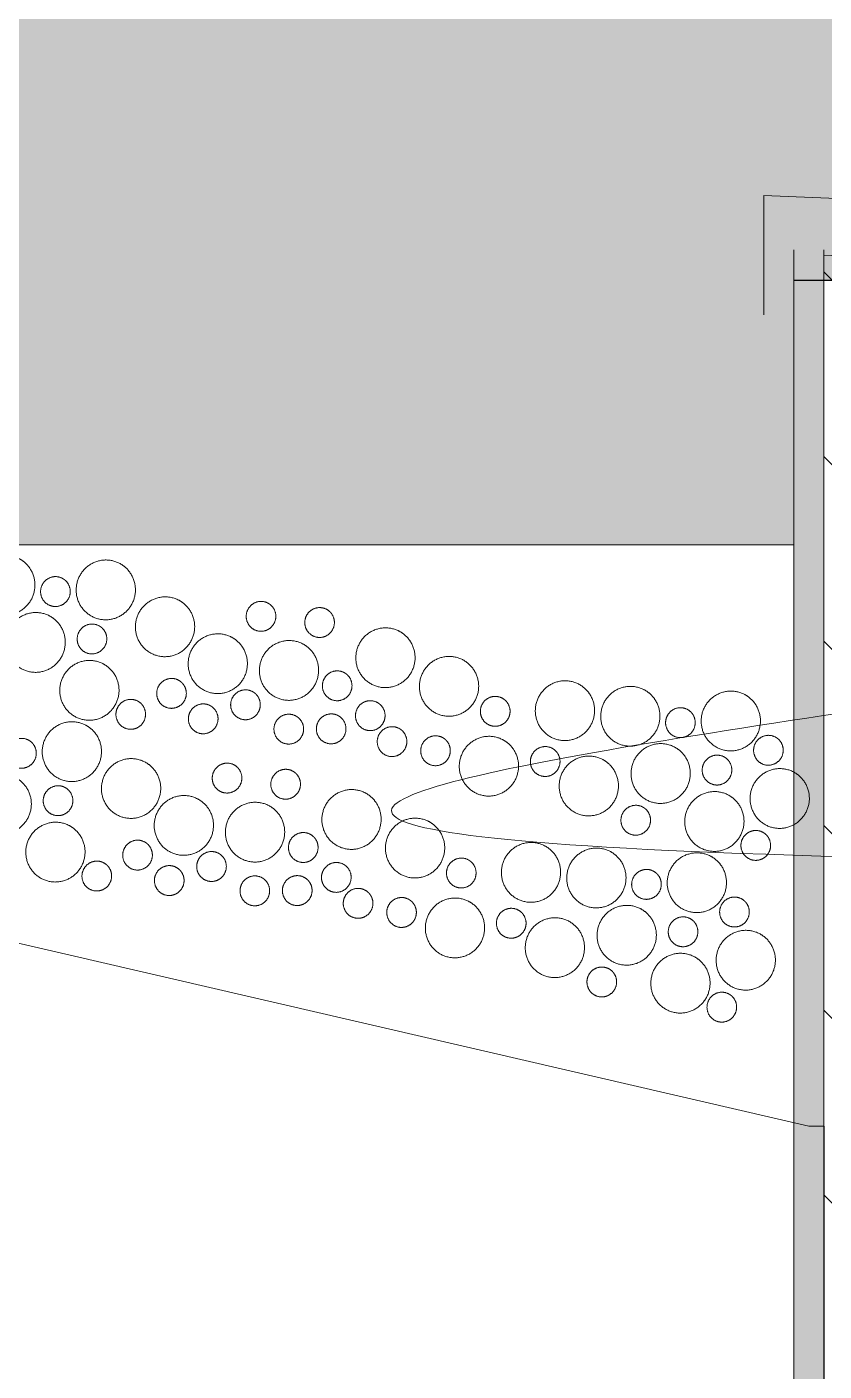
# Model space of a CAD drawing. Header units: centimetres. Extents: x -6341 to 23117, y -10090 to 8065.
# Drawn here: x -1383.16 to -1356.51, y -1304.01 to -1259.07 of the extents above; entities that cross this region are included whole.
import ezdxf

# ---------------------------------------------------------------- set-up
doc = ezdxf.new("R2010")
doc.units = ezdxf.units.CM
doc.header["$LTSCALE"] = 12.7
doc.layers.get('0').update_dxf_attribs({"lineweight": 5})
for name, color, linetype, lineweight in [('B BATI-GO-coupé', 7, 'Continuous', 35), ('B BATI-GO-vu', 7, 'Continuous', 5), ('B Général', 7, 'Continuous', 5), ('C ANNOTATIONS-cotation', 7, 'Continuous', 5), ('C ANNOTATIONS-cotations', 7, 'Continuous', 5)]:
    doc.layers.add(name, color=color, linetype=linetype, lineweight=lineweight)

# ---------------------------------------------------------------- blocks, each defined once
blk = doc.blocks.new('Groupe-10-1')
at = {"layer": 'B Général', "linetype": 'Continuous', "lineweight": 0}
blk.add_hatch(color=255, dxfattribs=at).paths.add_polyline_path([(-546.578, 3253.375), (-548.345, 3253.375), (-548.303, 3254.385), (-643.594, 3254.385), (-643.594, 3253.885), (-644.594, 3253.885), (-644.594, 3261.385), (-548.011, 3261.385), (-547.595, 3271.375), (-546.578, 3271.375), (-546.578, 3271.375), (-537.74, 3271.375), (-537.74, 3517.389), (-741.838, 3517.389), (-741.838, 2606.402), (-659.385, 2606.402), (-537.74, 3222.685), (-537.74, 3250.378), (-546.578, 3250.378)])
at = {"layer": 'B Général', "color": 7, "linetype": 'Continuous', "lineweight": 5, "flags": 128}
blk.add_lwpolyline([(-546.578, 3253.375), (-548.345, 3253.375), (-548.303, 3254.385), (-643.594, 3254.385), (-643.594, 3253.885), (-644.594, 3253.885), (-644.594, 3261.385), (-548.011, 3261.385), (-547.595, 3271.375), (-546.578, 3271.375), (-546.578, 3271.375), (-537.74, 3271.375), (-537.74, 3517.389), (-741.838, 3517.389), (-741.838, 2606.402), (-659.385, 2606.402), (-537.74, 3222.685), (-537.74, 3250.378), (-546.578, 3250.378)], close=True, dxfattribs=at)
at = {"layer": 'B Général', "color": 7, "linetype": 'Continuous', "lineweight": 18, "flags": 128}
blk.add_lwpolyline([(-548.011, 3261.385), (-547.595, 3271.375), (-537.74, 3271.375), (-537.74, 3517.389), (-741.838, 3517.389), (-741.838, 2606.402), (-659.385, 2606.402), (-537.74, 3222.685), (-537.74, 3250.378), (-546.594, 3250.378), (-546.594, 3253.375), (-548.345, 3253.375)], close=True, dxfattribs=at)
blk = doc.blocks.new('Groupe-51-1')
at = {"layer": 'B Général', "color": 7, "linetype": 'Continuous', "lineweight": 5}
for points in [[(-524.599, 3249.433), (-524.777, 3249.235), (-524.886, 3248.716), (-524.718, 3248.212), (-524.318, 3247.857), (-523.794, 3247.747), (-523.285, 3247.911), (-522.929, 3248.306), (-522.82, 3248.825), (-522.988, 3249.329), (-523.387, 3249.684), (-523.912, 3249.794), (-524.42, 3249.63), (-524.599, 3249.433)], [(-525.838, 3248.724), (-525.927, 3248.625), (-525.981, 3248.366), (-525.897, 3248.113), (-525.698, 3247.936), (-525.435, 3247.881), (-525.181, 3247.963), (-525.003, 3248.16), (-524.948, 3248.42), (-525.032, 3248.672), (-525.232, 3248.849), (-525.494, 3248.904), (-525.749, 3248.822), (-525.838, 3248.724)], [(-522.657, 3248.301), (-522.746, 3248.202), (-522.8, 3247.942), (-522.716, 3247.69), (-522.517, 3247.513), (-522.254, 3247.458), (-522, 3247.54), (-521.822, 3247.737), (-521.767, 3247.997), (-521.851, 3248.249), (-522.051, 3248.426), (-522.313, 3248.481), (-522.568, 3248.399), (-522.657, 3248.301)], [(-527.19, 3247.798), (-527.368, 3247.601), (-527.477, 3247.082), (-527.309, 3246.577), (-526.909, 3246.222), (-526.385, 3246.112), (-525.876, 3246.276), (-525.52, 3246.671), (-525.411, 3247.19), (-525.579, 3247.694), (-525.978, 3248.049), (-526.503, 3248.159), (-527.011, 3247.995), (-527.19, 3247.798)], [(-523.831, 3247.249), (-524.009, 3247.052), (-524.118, 3246.533), (-523.95, 3246.028), (-523.55, 3245.674), (-523.026, 3245.564), (-522.517, 3245.728), (-522.161, 3246.122), (-522.052, 3246.641), (-522.22, 3247.146), (-522.619, 3247.501), (-523.144, 3247.611), (-523.653, 3247.446), (-523.831, 3247.249)], [(-525.177, 3247.006), (-525.266, 3246.907), (-525.32, 3246.647), (-525.236, 3246.395), (-525.036, 3246.218), (-524.774, 3246.163), (-524.52, 3246.245), (-524.341, 3246.442), (-524.287, 3246.702), (-524.371, 3246.954), (-524.571, 3247.131), (-524.833, 3247.186), (-525.087, 3247.104), (-525.177, 3247.006)], [(-526.761, 3245.783), (-526.851, 3245.684), (-526.905, 3245.425), (-526.821, 3245.172), (-526.621, 3244.995), (-526.359, 3244.94), (-526.105, 3245.022), (-525.926, 3245.219), (-525.872, 3245.479), (-525.956, 3245.731), (-526.156, 3245.909), (-526.418, 3245.964), (-526.672, 3245.881), (-526.761, 3245.783)], [(-525.434, 3245.454), (-525.612, 3245.256), (-525.721, 3244.737), (-525.553, 3244.233), (-525.153, 3243.878), (-524.629, 3243.768), (-524.12, 3243.932), (-523.764, 3244.327), (-523.655, 3244.846), (-523.823, 3245.35), (-524.222, 3245.705), (-524.747, 3245.815), (-525.255, 3245.651), (-525.434, 3245.454)], [(-527.349, 3244.44), (-527.527, 3244.243), (-527.636, 3243.724), (-527.468, 3243.219), (-527.068, 3242.864), (-526.544, 3242.754), (-526.035, 3242.918), (-525.679, 3243.313), (-525.57, 3243.832), (-525.738, 3244.336), (-526.137, 3244.691), (-526.662, 3244.801), (-527.17, 3244.637), (-527.349, 3244.44)], [(-523.499, 3244.289), (-523.588, 3244.191), (-523.642, 3243.931), (-523.558, 3243.679), (-523.358, 3243.501), (-523.096, 3243.446), (-522.842, 3243.529), (-522.664, 3243.726), (-522.609, 3243.985), (-522.693, 3244.238), (-522.893, 3244.415), (-523.155, 3244.47), (-523.409, 3244.388), (-523.499, 3244.289)], [(-525.018, 3243.052), (-525.196, 3242.855), (-525.305, 3242.336), (-525.137, 3241.831), (-524.738, 3241.477), (-524.213, 3241.367), (-523.704, 3241.531), (-523.348, 3241.925), (-523.239, 3242.444), (-523.407, 3242.949), (-523.807, 3243.304), (-524.331, 3243.414), (-524.84, 3243.249), (-525.018, 3243.052)], [(-527.536, 3242.255), (-527.714, 3242.057), (-527.823, 3241.538), (-527.655, 3241.034), (-527.255, 3240.679), (-526.731, 3240.569), (-526.222, 3240.733), (-525.865, 3241.128), (-525.756, 3241.647), (-525.924, 3242.151), (-526.324, 3242.506), (-526.849, 3242.616), (-527.357, 3242.452), (-527.536, 3242.255)], [(-525.462, 3241.263), (-525.551, 3241.165), (-525.605, 3240.905), (-525.522, 3240.653), (-525.322, 3240.475), (-525.059, 3240.42), (-524.805, 3240.503), (-524.627, 3240.7), (-524.572, 3240.959), (-524.656, 3241.212), (-524.856, 3241.389), (-525.118, 3241.444), (-525.373, 3241.362), (-525.462, 3241.263)], [(-527.141, 3239.593), (-527.23, 3239.495), (-527.284, 3239.235), (-527.2, 3238.983), (-527, 3238.805), (-526.738, 3238.75), (-526.484, 3238.833), (-526.306, 3239.03), (-526.251, 3239.289), (-526.335, 3239.542), (-526.535, 3239.719), (-526.797, 3239.774), (-527.052, 3239.692), (-527.141, 3239.593)], [(-525.679, 3239.713), (-525.857, 3239.516), (-525.966, 3238.997), (-525.798, 3238.492), (-525.398, 3238.138), (-524.874, 3238.028), (-524.365, 3238.192), (-524.008, 3238.586), (-523.9, 3239.105), (-524.067, 3239.61), (-524.467, 3239.965), (-524.992, 3240.075), (-525.5, 3239.91), (-525.679, 3239.713)], [(-528.348, 3238.38), (-528.527, 3238.183), (-528.636, 3237.664), (-528.468, 3237.16), (-528.068, 3236.805), (-527.544, 3236.695), (-527.035, 3236.859), (-526.678, 3237.254), (-526.569, 3237.773), (-526.737, 3238.277), (-527.137, 3238.632), (-527.662, 3238.742), (-528.17, 3238.578), (-528.348, 3238.38)], [(-525.822, 3237.598), (-525.912, 3237.499), (-525.966, 3237.24), (-525.882, 3236.987), (-525.682, 3236.81), (-525.42, 3236.755), (-525.166, 3236.837), (-524.987, 3237.034), (-524.933, 3237.294), (-525.017, 3237.546), (-525.217, 3237.723), (-525.479, 3237.778), (-525.733, 3237.696), (-525.822, 3237.598)], [(-529.305, 3236.256), (-529.484, 3236.058), (-529.592, 3235.539), (-529.425, 3235.035), (-529.025, 3234.68), (-528.5, 3234.57), (-527.992, 3234.734), (-527.635, 3235.129), (-527.526, 3235.648), (-527.694, 3236.152), (-528.094, 3236.507), (-528.618, 3236.617), (-529.127, 3236.453), (-529.305, 3236.256)], [(-526.127, 3236.145), (-526.216, 3236.046), (-526.271, 3235.787), (-526.187, 3235.534), (-525.987, 3235.357), (-525.725, 3235.302), (-525.47, 3235.384), (-525.292, 3235.581), (-525.238, 3235.841), (-525.322, 3236.093), (-525.522, 3236.271), (-525.784, 3236.326), (-526.038, 3236.243), (-526.127, 3236.145)], [(-526.995, 3235.417), (-527.084, 3235.318), (-527.139, 3235.059), (-527.055, 3234.807), (-526.855, 3234.629), (-526.593, 3234.574), (-526.338, 3234.656), (-526.16, 3234.853), (-526.106, 3235.113), (-526.19, 3235.365), (-526.39, 3235.543), (-526.652, 3235.598), (-526.906, 3235.516), (-526.995, 3235.417)], [(-527.994, 3234.312), (-528.083, 3234.213), (-528.138, 3233.954), (-528.054, 3233.702), (-527.854, 3233.524), (-527.592, 3233.469), (-527.337, 3233.551), (-527.159, 3233.749), (-527.104, 3234.008), (-527.188, 3234.26), (-527.388, 3234.438), (-527.651, 3234.493), (-527.905, 3234.411), (-527.994, 3234.312)], [(-526.554, 3234.111), (-526.643, 3234.012), (-526.698, 3233.753), (-526.614, 3233.501), (-526.414, 3233.323), (-526.152, 3233.268), (-525.897, 3233.35), (-525.719, 3233.547), (-525.665, 3233.807), (-525.748, 3234.059), (-525.948, 3234.237), (-526.211, 3234.292), (-526.465, 3234.21), (-526.554, 3234.111)], [(-530.11, 3233.723), (-530.199, 3233.624), (-530.253, 3233.365), (-530.169, 3233.113), (-529.969, 3232.935), (-529.707, 3232.88), (-529.453, 3232.962), (-529.274, 3233.16), (-529.22, 3233.419), (-529.304, 3233.671), (-529.504, 3233.849), (-529.766, 3233.904), (-530.02, 3233.822), (-530.11, 3233.723)], [(-528.881, 3233.032), (-529.059, 3232.835), (-529.168, 3232.316), (-529, 3231.811), (-528.6, 3231.456), (-528.076, 3231.346), (-527.567, 3231.51), (-527.211, 3231.905), (-527.102, 3232.424), (-527.27, 3232.928), (-527.669, 3233.283), (-528.194, 3233.393), (-528.703, 3233.229), (-528.881, 3233.032)], [(-526.545, 3232.693), (-526.634, 3232.595), (-526.689, 3232.335), (-526.605, 3232.083), (-526.405, 3231.906), (-526.142, 3231.851), (-525.888, 3231.933), (-525.71, 3232.13), (-525.655, 3232.389), (-525.739, 3232.642), (-525.939, 3232.819), (-526.202, 3232.874), (-526.456, 3232.792), (-526.545, 3232.693)], [(-530.316, 3231.766), (-530.405, 3231.667), (-530.459, 3231.408), (-530.376, 3231.155), (-530.176, 3230.978), (-529.913, 3230.923), (-529.659, 3231.005), (-529.481, 3231.202), (-529.426, 3231.462), (-529.51, 3231.714), (-529.71, 3231.891), (-529.972, 3231.946), (-530.227, 3231.864), (-530.316, 3231.766)], [(-527.359, 3231.247), (-527.449, 3231.148), (-527.503, 3230.888), (-527.419, 3230.636), (-527.219, 3230.459), (-526.957, 3230.404), (-526.703, 3230.486), (-526.524, 3230.683), (-526.47, 3230.943), (-526.554, 3231.195), (-526.754, 3231.372), (-527.016, 3231.427), (-527.27, 3231.345), (-527.359, 3231.247)], [(-529.106, 3230.652), (-529.284, 3230.455), (-529.393, 3229.936), (-529.225, 3229.432), (-528.825, 3229.077), (-528.301, 3228.967), (-527.792, 3229.131), (-527.436, 3229.525), (-527.327, 3230.044), (-527.495, 3230.549), (-527.894, 3230.904), (-528.419, 3231.014), (-528.927, 3230.85), (-529.106, 3230.652)], [(-526.889, 3229.833), (-526.978, 3229.735), (-527.033, 3229.475), (-526.949, 3229.223), (-526.749, 3229.045), (-526.487, 3228.99), (-526.232, 3229.073), (-526.054, 3229.27), (-526, 3229.529), (-526.084, 3229.782), (-526.283, 3229.959), (-526.546, 3230.014), (-526.8, 3229.932), (-526.889, 3229.833)], [(-530.34, 3228.889), (-530.518, 3228.692), (-530.627, 3228.173), (-530.459, 3227.668), (-530.06, 3227.313), (-529.535, 3227.203), (-529.027, 3227.368), (-528.67, 3227.762), (-528.561, 3228.281), (-528.729, 3228.786), (-529.129, 3229.14), (-529.653, 3229.25), (-530.162, 3229.086), (-530.34, 3228.889)], [(-527.74, 3228.774), (-527.829, 3228.676), (-527.884, 3228.416), (-527.8, 3228.164), (-527.6, 3227.986), (-527.338, 3227.931), (-527.083, 3228.013), (-526.905, 3228.211), (-526.851, 3228.47), (-526.935, 3228.722), (-527.135, 3228.9), (-527.397, 3228.955), (-527.651, 3228.873), (-527.74, 3228.774)], [(-527.04, 3227.412), (-527.129, 3227.313), (-527.184, 3227.054), (-527.1, 3226.802), (-526.9, 3226.624), (-526.638, 3226.569), (-526.383, 3226.651), (-526.205, 3226.848), (-526.151, 3227.108), (-526.235, 3227.36), (-526.434, 3227.538), (-526.697, 3227.593), (-526.951, 3227.511), (-527.04, 3227.412)], [(-531.573, 3226.909), (-531.751, 3226.712), (-531.86, 3226.193), (-531.692, 3225.689), (-531.293, 3225.334), (-530.768, 3225.224), (-530.259, 3225.388), (-529.903, 3225.782), (-529.794, 3226.301), (-529.962, 3226.806), (-530.362, 3227.161), (-530.886, 3227.271), (-531.395, 3227.107), (-531.573, 3226.909)], [(-528.214, 3226.361), (-528.392, 3226.163), (-528.501, 3225.644), (-528.333, 3225.14), (-527.934, 3224.785), (-527.409, 3224.675), (-526.901, 3224.839), (-526.544, 3225.234), (-526.435, 3225.753), (-526.603, 3226.257), (-527.003, 3226.612), (-527.527, 3226.722), (-528.036, 3226.558), (-528.214, 3226.361)], [(-529.56, 3226.117), (-529.649, 3226.018), (-529.703, 3225.759), (-529.619, 3225.507), (-529.42, 3225.329), (-529.157, 3225.274), (-528.903, 3225.356), (-528.725, 3225.553), (-528.67, 3225.813), (-528.754, 3226.065), (-528.954, 3226.243), (-529.216, 3226.298), (-529.471, 3226.216), (-529.56, 3226.117)], [(-531.145, 3224.894), (-531.234, 3224.796), (-531.288, 3224.536), (-531.204, 3224.284), (-531.005, 3224.106), (-530.742, 3224.051), (-530.488, 3224.134), (-530.31, 3224.331), (-530.255, 3224.59), (-530.339, 3224.843), (-530.539, 3225.02), (-530.801, 3225.075), (-531.056, 3224.993), (-531.145, 3224.894)], [(-529.817, 3224.565), (-529.995, 3224.368), (-530.104, 3223.849), (-529.936, 3223.344), (-529.537, 3222.99), (-529.012, 3222.879), (-528.503, 3223.044), (-528.147, 3223.438), (-528.038, 3223.957), (-528.206, 3224.462), (-528.606, 3224.816), (-529.13, 3224.927), (-529.639, 3224.762), (-529.817, 3224.565)]]:
    blk.add_open_spline(points, degree=2, dxfattribs=at)
blk = doc.blocks.new('Groupe-52-1')
at = {"layer": 'B Général', "color": 7, "linetype": 'Continuous', "lineweight": 5}
for points in [[(-530.006, 3250.567), (-530.184, 3250.37), (-530.293, 3249.851), (-530.125, 3249.347), (-529.726, 3248.992), (-529.201, 3248.882), (-528.692, 3249.046), (-528.336, 3249.44), (-528.227, 3249.959), (-528.395, 3250.464), (-528.795, 3250.819), (-529.319, 3250.929), (-529.828, 3250.765), (-530.006, 3250.567)], [(-531.245, 3249.858), (-531.334, 3249.76), (-531.389, 3249.5), (-531.305, 3249.248), (-531.105, 3249.071), (-530.843, 3249.016), (-530.588, 3249.098), (-530.41, 3249.295), (-530.356, 3249.554), (-530.44, 3249.807), (-530.639, 3249.984), (-530.902, 3250.039), (-531.156, 3249.957), (-531.245, 3249.858)], [(-528.064, 3249.435), (-528.153, 3249.337), (-528.208, 3249.077), (-528.124, 3248.825), (-527.924, 3248.647), (-527.662, 3248.592), (-527.407, 3248.675), (-527.229, 3248.872), (-527.175, 3249.131), (-527.259, 3249.384), (-527.458, 3249.561), (-527.721, 3249.616), (-527.975, 3249.534), (-528.064, 3249.435)], [(-532.597, 3248.933), (-532.775, 3248.735), (-532.884, 3248.216), (-532.716, 3247.712), (-532.317, 3247.357), (-531.792, 3247.247), (-531.283, 3247.411), (-530.927, 3247.806), (-530.818, 3248.325), (-530.986, 3248.829), (-531.386, 3249.184), (-531.91, 3249.294), (-532.419, 3249.13), (-532.597, 3248.933)], [(-529.238, 3248.384), (-529.416, 3248.187), (-529.525, 3247.668), (-529.357, 3247.163), (-528.958, 3246.808), (-528.433, 3246.698), (-527.925, 3246.862), (-527.568, 3247.257), (-527.459, 3247.776), (-527.627, 3248.28), (-528.027, 3248.635), (-528.551, 3248.745), (-529.06, 3248.581), (-529.238, 3248.384)], [(-530.584, 3248.14), (-530.673, 3248.042), (-530.727, 3247.782), (-530.643, 3247.53), (-530.444, 3247.352), (-530.181, 3247.297), (-529.927, 3247.38), (-529.749, 3247.577), (-529.694, 3247.836), (-529.778, 3248.089), (-529.978, 3248.266), (-530.24, 3248.321), (-530.495, 3248.239), (-530.584, 3248.14)], [(-532.169, 3246.918), (-532.258, 3246.819), (-532.312, 3246.559), (-532.228, 3246.307), (-532.028, 3246.13), (-531.766, 3246.075), (-531.512, 3246.157), (-531.334, 3246.354), (-531.279, 3246.614), (-531.363, 3246.866), (-531.563, 3247.043), (-531.825, 3247.098), (-532.08, 3247.016), (-532.169, 3246.918)], [(-530.841, 3246.588), (-531.019, 3246.391), (-531.128, 3245.872), (-530.96, 3245.368), (-530.561, 3245.013), (-530.036, 3244.903), (-529.527, 3245.067), (-529.171, 3245.461), (-529.062, 3245.98), (-529.23, 3246.485), (-529.63, 3246.84), (-530.154, 3246.95), (-530.663, 3246.786), (-530.841, 3246.588)], [(-532.756, 3245.575), (-532.934, 3245.377), (-533.043, 3244.858), (-532.875, 3244.354), (-532.476, 3243.999), (-531.951, 3243.889), (-531.442, 3244.053), (-531.086, 3244.448), (-530.977, 3244.967), (-531.145, 3245.471), (-531.545, 3245.826), (-532.069, 3245.936), (-532.578, 3245.772), (-532.756, 3245.575)], [(-528.906, 3245.424), (-528.995, 3245.325), (-529.05, 3245.066), (-528.966, 3244.814), (-528.766, 3244.636), (-528.503, 3244.581), (-528.249, 3244.663), (-528.071, 3244.86), (-528.016, 3245.12), (-528.1, 3245.372), (-528.3, 3245.55), (-528.562, 3245.605), (-528.817, 3245.523), (-528.906, 3245.424)], [(-530.425, 3244.187), (-530.604, 3243.99), (-530.713, 3243.471), (-530.545, 3242.966), (-530.145, 3242.611), (-529.62, 3242.501), (-529.112, 3242.665), (-528.755, 3243.06), (-528.646, 3243.579), (-528.814, 3244.083), (-529.214, 3244.438), (-529.738, 3244.548), (-530.247, 3244.384), (-530.425, 3244.187)], [(-532.943, 3243.389), (-533.121, 3243.192), (-533.23, 3242.673), (-533.062, 3242.168), (-532.662, 3241.814), (-532.138, 3241.704), (-531.629, 3241.868), (-531.273, 3242.262), (-531.164, 3242.781), (-531.332, 3243.286), (-531.731, 3243.641), (-532.256, 3243.751), (-532.765, 3243.586), (-532.943, 3243.389)], [(-530.869, 3242.398), (-530.958, 3242.299), (-531.013, 3242.04), (-530.929, 3241.788), (-530.729, 3241.61), (-530.467, 3241.555), (-530.212, 3241.637), (-530.034, 3241.834), (-529.98, 3242.094), (-530.064, 3242.346), (-530.264, 3242.524), (-530.526, 3242.579), (-530.78, 3242.497), (-530.869, 3242.398)], [(-531.086, 3240.848), (-531.264, 3240.651), (-531.373, 3240.132), (-531.205, 3239.627), (-530.805, 3239.272), (-530.281, 3239.162), (-529.772, 3239.326), (-529.416, 3239.721), (-529.307, 3240.24), (-529.475, 3240.744), (-529.875, 3241.099), (-530.399, 3241.209), (-530.908, 3241.045), (-531.086, 3240.848)], [(-532.548, 3240.728), (-532.637, 3240.629), (-532.692, 3240.37), (-532.608, 3240.118), (-532.408, 3239.94), (-532.146, 3239.885), (-531.891, 3239.967), (-531.713, 3240.164), (-531.658, 3240.424), (-531.742, 3240.676), (-531.942, 3240.854), (-532.205, 3240.909), (-532.459, 3240.827), (-532.548, 3240.728)], [(-533.756, 3239.515), (-533.934, 3239.318), (-534.043, 3238.799), (-533.875, 3238.294), (-533.475, 3237.94), (-532.951, 3237.83), (-532.442, 3237.994), (-532.086, 3238.388), (-531.977, 3238.907), (-532.145, 3239.412), (-532.544, 3239.767), (-533.069, 3239.877), (-533.578, 3239.712), (-533.756, 3239.515)], [(-531.23, 3238.732), (-531.319, 3238.634), (-531.373, 3238.374), (-531.289, 3238.122), (-531.089, 3237.945), (-530.827, 3237.889), (-530.573, 3237.972), (-530.395, 3238.169), (-530.34, 3238.428), (-530.424, 3238.681), (-530.624, 3238.858), (-530.886, 3238.913), (-531.141, 3238.831), (-531.23, 3238.732)], [(-534.713, 3237.39), (-534.891, 3237.193), (-535, 3236.674), (-534.832, 3236.17), (-534.432, 3235.815), (-533.908, 3235.705), (-533.399, 3235.869), (-533.042, 3236.263), (-532.933, 3236.782), (-533.101, 3237.287), (-533.501, 3237.642), (-534.026, 3237.752), (-534.534, 3237.588), (-534.713, 3237.39)], [(-531.535, 3237.28), (-531.624, 3237.181), (-531.678, 3236.921), (-531.594, 3236.669), (-531.394, 3236.492), (-531.132, 3236.437), (-530.878, 3236.519), (-530.699, 3236.716), (-530.645, 3236.976), (-530.729, 3237.228), (-530.929, 3237.405), (-531.191, 3237.46), (-531.445, 3237.378), (-531.535, 3237.28)], [(-532.403, 3236.552), (-532.492, 3236.453), (-532.546, 3236.194), (-532.462, 3235.941), (-532.262, 3235.764), (-532, 3235.709), (-531.746, 3235.791), (-531.567, 3235.988), (-531.513, 3236.248), (-531.597, 3236.5), (-531.797, 3236.677), (-532.059, 3236.732), (-532.313, 3236.65), (-532.403, 3236.552)], [(-533.401, 3235.447), (-533.49, 3235.348), (-533.545, 3235.089), (-533.461, 3234.836), (-533.261, 3234.659), (-532.999, 3234.604), (-532.745, 3234.686), (-532.566, 3234.883), (-532.512, 3235.143), (-532.596, 3235.395), (-532.796, 3235.572), (-533.058, 3235.627), (-533.312, 3235.545), (-533.401, 3235.447)], [(-531.961, 3235.246), (-532.051, 3235.147), (-532.105, 3234.888), (-532.021, 3234.635), (-531.821, 3234.458), (-531.559, 3234.403), (-531.305, 3234.485), (-531.126, 3234.682), (-531.072, 3234.942), (-531.156, 3235.194), (-531.356, 3235.371), (-531.618, 3235.426), (-531.872, 3235.344), (-531.961, 3235.246)], [(-535.517, 3234.858), (-535.606, 3234.759), (-535.66, 3234.5), (-535.576, 3234.247), (-535.377, 3234.07), (-535.114, 3234.015), (-534.86, 3234.097), (-534.682, 3234.294), (-534.627, 3234.554), (-534.711, 3234.806), (-534.911, 3234.983), (-535.173, 3235.038), (-535.428, 3234.956), (-535.517, 3234.858)], [(-534.288, 3234.167), (-534.467, 3233.969), (-534.575, 3233.45), (-534.408, 3232.946), (-534.008, 3232.591), (-533.483, 3232.481), (-532.975, 3232.645), (-532.618, 3233.04), (-532.509, 3233.559), (-532.677, 3234.063), (-533.077, 3234.418), (-533.601, 3234.528), (-534.11, 3234.364), (-534.288, 3234.167)], [(-531.952, 3233.828), (-532.041, 3233.73), (-532.096, 3233.47), (-532.012, 3233.218), (-531.812, 3233.04), (-531.55, 3232.985), (-531.295, 3233.067), (-531.117, 3233.265), (-531.063, 3233.524), (-531.147, 3233.776), (-531.347, 3233.954), (-531.609, 3234.009), (-531.863, 3233.927), (-531.952, 3233.828)], [(-535.723, 3232.9), (-535.812, 3232.802), (-535.867, 3232.542), (-535.783, 3232.29), (-535.583, 3232.113), (-535.321, 3232.058), (-535.066, 3232.14), (-534.888, 3232.337), (-534.834, 3232.596), (-534.918, 3232.849), (-535.117, 3233.026), (-535.38, 3233.081), (-535.634, 3232.999), (-535.723, 3232.9)], [(-532.767, 3232.381), (-532.856, 3232.283), (-532.91, 3232.023), (-532.826, 3231.771), (-532.627, 3231.593), (-532.364, 3231.538), (-532.11, 3231.62), (-531.932, 3231.818), (-531.877, 3232.077), (-531.961, 3232.329), (-532.161, 3232.507), (-532.423, 3232.562), (-532.678, 3232.48), (-532.767, 3232.381)], [(-534.513, 3231.787), (-534.691, 3231.59), (-534.8, 3231.071), (-534.632, 3230.566), (-534.233, 3230.211), (-533.708, 3230.101), (-533.199, 3230.266), (-532.843, 3230.66), (-532.734, 3231.179), (-532.902, 3231.684), (-533.302, 3232.038), (-533.826, 3232.148), (-534.335, 3231.984), (-534.513, 3231.787)], [(-532.296, 3230.968), (-532.386, 3230.869), (-532.44, 3230.61), (-532.356, 3230.358), (-532.156, 3230.18), (-531.894, 3230.125), (-531.64, 3230.207), (-531.461, 3230.404), (-531.407, 3230.664), (-531.491, 3230.916), (-531.691, 3231.094), (-531.953, 3231.149), (-532.207, 3231.067), (-532.296, 3230.968)], [(-535.748, 3230.024), (-535.926, 3229.827), (-536.035, 3229.307), (-535.867, 3228.803), (-535.467, 3228.448), (-534.943, 3228.338), (-534.434, 3228.502), (-534.077, 3228.897), (-533.968, 3229.416), (-534.136, 3229.92), (-534.536, 3230.275), (-535.061, 3230.385), (-535.569, 3230.221), (-535.748, 3230.024)], [(-533.148, 3229.909), (-533.237, 3229.81), (-533.291, 3229.551), (-533.207, 3229.298), (-533.007, 3229.121), (-532.745, 3229.066), (-532.491, 3229.148), (-532.313, 3229.345), (-532.258, 3229.605), (-532.342, 3229.857), (-532.542, 3230.035), (-532.804, 3230.09), (-533.058, 3230.007), (-533.148, 3229.909)], [(-532.448, 3228.547), (-532.537, 3228.448), (-532.591, 3228.189), (-532.507, 3227.936), (-532.307, 3227.759), (-532.045, 3227.704), (-531.791, 3227.786), (-531.612, 3227.983), (-531.558, 3228.243), (-531.642, 3228.495), (-531.842, 3228.672), (-532.104, 3228.727), (-532.358, 3228.645), (-532.448, 3228.547)], [(-536.98, 3228.044), (-537.159, 3227.847), (-537.268, 3227.328), (-537.1, 3226.823), (-536.7, 3226.468), (-536.175, 3226.358), (-535.667, 3226.523), (-535.31, 3226.917), (-535.201, 3227.436), (-535.369, 3227.941), (-535.769, 3228.295), (-536.293, 3228.405), (-536.802, 3228.241), (-536.98, 3228.044)], [(-533.621, 3227.495), (-533.8, 3227.298), (-533.909, 3226.779), (-533.741, 3226.274), (-533.341, 3225.92), (-532.817, 3225.81), (-532.308, 3225.974), (-531.951, 3226.368), (-531.842, 3226.887), (-532.01, 3227.392), (-532.41, 3227.747), (-532.935, 3227.857), (-533.443, 3227.692), (-533.621, 3227.495)], [(-534.967, 3227.252), (-535.056, 3227.153), (-535.111, 3226.894), (-535.027, 3226.641), (-534.827, 3226.464), (-534.565, 3226.409), (-534.31, 3226.491), (-534.132, 3226.688), (-534.078, 3226.948), (-534.162, 3227.2), (-534.361, 3227.377), (-534.624, 3227.432), (-534.878, 3227.35), (-534.967, 3227.252)], [(-536.552, 3226.029), (-536.641, 3225.93), (-536.696, 3225.671), (-536.612, 3225.419), (-536.412, 3225.241), (-536.15, 3225.186), (-535.895, 3225.268), (-535.717, 3225.465), (-535.663, 3225.725), (-535.746, 3225.977), (-535.946, 3226.155), (-536.209, 3226.21), (-536.463, 3226.128), (-536.552, 3226.029)], [(-535.224, 3225.7), (-535.403, 3225.503), (-535.512, 3224.984), (-535.344, 3224.479), (-534.944, 3224.124), (-534.419, 3224.014), (-533.911, 3224.178), (-533.554, 3224.573), (-533.445, 3225.092), (-533.613, 3225.596), (-534.013, 3225.951), (-534.537, 3226.061), (-535.046, 3225.897), (-535.224, 3225.7)], [(-537.139, 3224.686), (-537.318, 3224.489), (-537.427, 3223.97), (-537.259, 3223.465), (-536.859, 3223.11), (-536.334, 3223), (-535.826, 3223.165), (-535.469, 3223.559), (-535.36, 3224.078), (-535.528, 3224.583), (-535.928, 3224.937), (-536.452, 3225.047), (-536.961, 3224.883), (-537.139, 3224.686)]]:
    blk.add_open_spline(points, degree=2, dxfattribs=at)
blk = doc.blocks.new('Groupe-53-1')
at = {"layer": 'B Général', "color": 7}
for name in ['Groupe-52-1', 'Groupe-51-1']:
    blk.add_blockref(name, (0, 0), dxfattribs=at)
blk = doc.blocks.new('Groupe-132-1')
at = {"linetype": 'Continuous', "lineweight": 5}
h = blk.add_hatch(dxfattribs=at)
h.set_pattern_fill('45_0_15_52', style=0, pattern_type=2)
h.set_pattern_definition([(45, (0, 0), (3.5277778, -2.6458333), [])])
h.paths.add_polyline_path([(-2023.074, 4689.12), (-2023.077, 4689.12), (-2023.077, 4893.389), (-2147.8, 4893.389), (-2147.8, 4893.396), (-2149.07, 4893.396), (-2149.07, 4909.396), (-1990.377, 4909.4), (-1990.377, 4893.4), (-1992.974, 4893.4), (-1992.974, 4893.386), (-2003.074, 4893.389), (-2003.074, 4300.6), (-1745.96, 4300.6), (-1746.035, 4689.119), (-1746.038, 4689.119), (-1746.067, 4837.555), (-1746.077, 4837.555), (-1746.077, 4893.389), (-1796.425, 4893.389), (-1796.425, 4893.396), (-1796.428, 4893.396), (-1796.428, 4893.399), (-1806.778, 4893.398), (-1806.779, 4905.084), (-1804.817, 4905.084), (-1804.637, 4909.395), (-1796.428, 4909.395), (-1796.428, 4909.396), (-1789.461, 4909.396), (-1746.077, 4909.397), (-1746.077, 5093.41), (-1801.074, 5093.41), (-1801.074, 5093.417), (-1801.077, 5093.417), (-1801.077, 5109.396), (-1152.077, 5109.417), (-1152.077, 5109.41), (-1152.074, 5109.41), (-1152.074, 4909.493), (-1096.9, 4909.493), (-1096.9, 4893.396), (-1109.54, 4893.396), (-1109.54, 4893.389), (-1152.074, 4893.389), (-1152.074, 4300.389), (-852.506, 4300.389), (-852.506, 4689.111), (-852.525, 4689.111), (-852.525, 4909.393), (-852.525, 4909.396), (-849.399, 5117.848), (-832.525, 5117.848), (-832.513, 5112.394), (-832.904, 5112.285), (-833.254, 5112.136), (-833.565, 5111.946), (-833.835, 5111.717), (-834.065, 5111.446), (-834.254, 5111.136), (-834.404, 5110.785), (-834.513, 5110.394), (-832.513, 5110.394), (-832.525, 4909.396), (-832.525, 4909.393), (-776.5, 4909.39), (-776.5, 4893.389), (-832.522, 4893.389), (-832.522, 4300.389), (-527.074, 4300.389), (-527.074, 4689.118), (-527.077, 4689.118), (-527.077, 4884.05), (-527.077, 4893.389), (-527.091, 4893.389), (-527.091, 4893.396), (-542.07, 4893.394), (-542.102, 4905.075), (-541.115, 4905.084), (-540.936, 4909.393), (-527.077, 4909.393), (-527.077, 4909.396), (-424.004, 4909.396), (-424.004, 5450.396), (-34.003, 5450.396), (-34.003, 5450.389), (-34, 5450.389), (-34, 5425.389), (-104.009, 5425.374), (-104.009, 4909.396), (288.982, 4909.396), (288.982, 4909.389), (288.986, 4909.389), (288.986, 4884.389), (80.926, 4884.389), (80.926, 3276.389), (288.986, 3276.389), (288.986, 3251.389), (-547.427, 3251.377), (-546.578, 3271.375), (-527.074, 3271.375), (-527.074, 4282.389), (-832.522, 4282.389), (-832.522, 4153.389), (-792.522, 4153.389), (-792.522, 4134.389), (-832.522, 4134.389), (-832.522, 3541.39), (-775.64, 3541.39), (-775.64, 3525.39), (-798.828, 3525.391), (-832.539, 3525.39), (-832.526, 3324.391), (-834.526, 3324.391), (-834.417, 3324), (-834.268, 3323.649), (-834.078, 3323.339), (-833.848, 3323.069), (-833.578, 3322.839), (-833.268, 3322.649), (-832.917, 3322.5), (-832.526, 3322.391), (-832.539, 3316.938), (-849.412, 3316.938), (-852.538, 3525.39), (-852.538, 3525.392), (-852.539, 3745.674), (-852.506, 3745.674), (-852.506, 4134.389), (-1152.074, 4134.389), (-1152.074, 3745.674), (-1152.074, 3745.674), (-1152.074, 3541.392), (-1099.263, 3541.392), (-1099.263, 3541.389), (-1096.913, 3541.389), (-1096.913, 3525.389), (-1099.263, 3525.389), (-1099.263, 3525.389), (-1152.074, 3525.389), (-1152.074, 3320.437), (-1154.074, 3320.437), (-1153.965, 3320.046), (-1153.816, 3319.696), (-1153.626, 3319.385), (-1153.396, 3319.115), (-1153.126, 3318.885), (-1152.816, 3318.696), (-1152.465, 3318.546), (-1152.074, 3318.437), (-1152.074, 3316.937), (-1169.971, 3316.937), (-1172.074, 3525.389), (-1172.074, 3525.392), (-1172.074, 3745.674), (-1172.056, 3745.674), (-1172.056, 4134.389), (-1449.074, 4134.389), (-1449.074, 3745.674), (-1449.074, 3745.674), (-1449.074, 3541.392), (-1419.074, 3541.392), (-1419.074, 3541.382), (-1415.613, 3541.381), (-1415.613, 3525.381), (-1440.516, 3525.389), (-1449.074, 3525.389), (-1449.074, 3320.437), (-1451.074, 3320.437), (-1450.965, 3320.046), (-1450.816, 3319.695), (-1450.626, 3319.385), (-1450.396, 3319.115), (-1450.126, 3318.885), (-1449.816, 3318.695), (-1449.465, 3318.546), (-1449.074, 3318.437), (-1449.074, 3316.937), (-1466.971, 3316.937), (-1469.074, 3525.389), (-1469.074, 3525.391), (-1469.074, 3745.674), (-1469.056, 3745.674), (-1469.056, 4134.389), (-1726.074, 4134.389), (-1726.078, 3745.674), (-1726.074, 3745.674), (-1726.074, 3541.392), (-1716.074, 3541.392), (-1716.074, 3541.383), (-1713.081, 3541.381), (-1713.081, 3525.381), (-1722.75, 3525.389), (-1726.074, 3525.389), (-1726.074, 3314.437), (-1728.074, 3314.437), (-1727.965, 3314.046), (-1727.816, 3313.695), (-1727.626, 3313.385), (-1727.396, 3313.115), (-1727.126, 3312.885), (-1726.816, 3312.695), (-1726.465, 3312.546), (-1726.074, 3312.437), (-1726.074, 3310.937), (-1744.102, 3310.937), (-1746.074, 3525.389), (-1746.111, 3525.389), (-1746.111, 3525.391), (-1753.977, 3525.392), (-1754.159, 3529.762), (-1756.121, 3529.762), (-1756.121, 3541.393), (-1746.111, 3541.393), (-1746.105, 4134.389), (-2003.074, 4134.389), (-2003.074, 3541.389), (-1993.074, 3541.392), (-1993.074, 3525.292), (-2147.574, 3525.292), (-2147.574, 3541.389), (-2023.074, 3541.389)])
h.paths.add_polyline_path([(-852.506, 4153.389), (-852.506, 4282.389), (-1147.074, 4282.389), (-1147.074, 4153.389)])
h.paths.add_polyline_path([(-199.074, 3729.371), (-219.074, 3729.371), (-219.074, 3276.389), (60.926, 3276.389), (60.926, 4689.117), (60.923, 4689.117), (60.923, 4884.389), (-219.074, 4884.389), (-219.074, 4429.389), (-199.074, 4429.389), (-199.074, 4379.371), (-219.074, 4379.371), (-219.074, 3779.389), (-199.074, 3779.389)])
h.paths.add_polyline_path([(-1444.074, 4152.389), (-1172.074, 4152.389), (-1172.074, 4282.389), (-1444.074, 4282.389)])
h.paths.add_polyline_path([(-394.001, 4909.396), (-124.012, 4909.396), (-124.012, 5425.389), (-394.001, 5425.389)])
h.paths.add_polyline_path([(-1469.074, 4689.119), (-1469.077, 4689.119), (-1469.077, 5093.41), (-1726.074, 5093.41), (-1726.074, 4300.389), (-1469.074, 4300.389)])
h.paths.add_polyline_path([(-1172.077, 5093.41), (-1449.074, 5093.41), (-1449.074, 4300.389), (-1172.074, 4300.389), (-1172.074, 4689.119), (-1172.077, 4689.119)])
h.paths.add_polyline_path([(-1469.074, 4282.389), (-1721.074, 4282.389), (-1721.074, 4152.389), (-1469.074, 4152.389)])
h.paths.add_polyline_path([(-457.074, 3709.371), (-504.074, 3709.371), (-504.074, 3276.389), (-239.074, 3276.389), (-239.074, 4689.117), (-239.077, 4689.117), (-239.077, 4884.389), (-504.074, 4884.389), (-504.074, 4449.389), (-457.074, 4449.389), (-457.074, 4379.371), (-504.074, 4379.371), (-504.074, 3779.371), (-457.074, 3779.371)])
h.paths.add_polyline_path([(-2003.074, 4152.389), (-1746.074, 4152.389), (-1746.074, 4282.389), (-2003.074, 4282.389)])
at = {"color": 7, "linetype": 'Continuous', "lineweight": 18}
blk.add_open_spline([(-2023.074, 4689.12), (-2023.076, 4689.12), (-2023.077, 4689.12), (-2023.077, 4791.254), (-2023.077, 4893.389), (-2085.439, 4893.389), (-2147.8, 4893.389), (-2147.8, 4893.392), (-2147.8, 4893.396), (-2148.435, 4893.396), (-2149.07, 4893.396), (-2149.07, 4901.396), (-2149.07, 4909.396), (-2069.724, 4909.398), (-1990.377, 4909.4), (-1990.377, 4901.4), (-1990.377, 4893.4), (-1991.676, 4893.4), (-1992.974, 4893.4), (-1992.974, 4893.393), (-1992.974, 4893.386), (-1998.024, 4893.388), (-2003.074, 4893.389), (-2003.074, 4596.994), (-2003.074, 4300.6), (-1874.517, 4300.6), (-1745.96, 4300.6), (-1745.997, 4494.86), (-1746.035, 4689.119), (-1746.036, 4689.119), (-1746.038, 4689.119), (-1746.052, 4763.337), (-1746.067, 4837.555), (-1746.072, 4837.555), (-1746.077, 4837.555), (-1746.077, 4865.472), (-1746.077, 4893.389), (-1771.251, 4893.389), (-1796.425, 4893.389), (-1796.425, 4893.392), (-1796.425, 4893.396), (-1796.427, 4893.396), (-1796.428, 4893.396), (-1796.428, 4893.397), (-1796.428, 4893.399), (-1801.603, 4893.399), (-1806.778, 4893.398), (-1806.778, 4899.241), (-1806.779, 4905.084), (-1805.798, 4905.084), (-1804.817, 4905.084), (-1804.727, 4907.239), (-1804.637, 4909.395), (-1800.533, 4909.395), (-1796.428, 4909.395), (-1796.428, 4909.395), (-1796.428, 4909.396), (-1792.945, 4909.396), (-1789.461, 4909.396), (-1767.769, 4909.397), (-1746.077, 4909.397), (-1746.077, 5001.404), (-1746.077, 5093.41), (-1773.576, 5093.41), (-1801.074, 5093.41), (-1801.074, 5093.413), (-1801.074, 5093.417), (-1801.076, 5093.417), (-1801.077, 5093.417), (-1801.077, 5101.406), (-1801.077, 5109.396), (-1476.577, 5109.406), (-1152.077, 5109.417), (-1152.077, 5109.413), (-1152.077, 5109.41), (-1152.076, 5109.41), (-1152.074, 5109.41), (-1152.074, 5009.451), (-1152.074, 4909.493), (-1124.487, 4909.493), (-1096.9, 4909.493), (-1096.9, 4901.444), (-1096.9, 4893.396), (-1103.22, 4893.396), (-1109.54, 4893.396), (-1109.54, 4893.392), (-1109.54, 4893.389), (-1130.807, 4893.389), (-1152.074, 4893.389), (-1152.074, 4596.889), (-1152.074, 4300.389), (-1002.29, 4300.389), (-852.506, 4300.389), (-852.506, 4494.75), (-852.506, 4689.111), (-852.516, 4689.111), (-852.525, 4689.111), (-852.525, 4799.252), (-852.525, 4909.393), (-852.525, 4909.395), (-852.525, 4909.396), (-850.962, 5013.622), (-849.399, 5117.848), (-840.962, 5117.848), (-832.525, 5117.848), (-832.519, 5115.121), (-832.513, 5112.394), (-834.157, 5112.039), (-834.513, 5110.394), (-833.513, 5110.394), (-832.513, 5110.394), (-832.519, 5009.895), (-832.525, 4909.396), (-832.525, 4909.394), (-832.525, 4909.393), (-804.513, 4909.391), (-776.5, 4909.39), (-776.5, 4901.389), (-776.5, 4893.389), (-804.511, 4893.389), (-832.522, 4893.389), (-832.522, 4596.889), (-832.522, 4300.389), (-679.798, 4300.389), (-527.074, 4300.389), (-527.074, 4494.753), (-527.074, 4689.118), (-527.076, 4689.118), (-527.077, 4689.118), (-527.077, 4786.584), (-527.077, 4884.05), (-527.077, 4888.72), (-527.077, 4893.389), (-527.084, 4893.389), (-527.091, 4893.389), (-527.091, 4893.392), (-527.091, 4893.396), (-534.58, 4893.395), (-542.07, 4893.394), (-542.086, 4899.234), (-542.102, 4905.075), (-541.608, 4905.079), (-541.115, 4905.084), (-541.026, 4907.239), (-540.936, 4909.393), (-534.006, 4909.393), (-527.077, 4909.393), (-527.077, 4909.394), (-527.077, 4909.396), (-475.541, 4909.396), (-424.004, 4909.396), (-424.004, 5179.896), (-424.004, 5450.396), (-229.004, 5450.396), (-34.003, 5450.396), (-34.003, 5450.392), (-34.003, 5450.389), (-34.002, 5450.389), (-34, 5450.389), (-34, 5437.889), (-34, 5425.389), (-69.004, 5425.381), (-104.009, 5425.374), (-104.009, 5167.385), (-104.009, 4909.396), (92.487, 4909.396), (288.982, 4909.396), (288.982, 4909.392), (288.982, 4909.389), (288.984, 4909.389), (288.986, 4909.389), (288.986, 4896.889), (288.986, 4884.389), (184.956, 4884.389), (80.926, 4884.389), (80.926, 4080.389), (80.926, 3276.389), (184.956, 3276.389), (288.986, 3276.389), (288.986, 3263.889), (288.986, 3251.389), (-129.221, 3251.383), (-547.427, 3251.377), (-547.002, 3261.376), (-546.578, 3271.375), (-536.826, 3271.375), (-527.074, 3271.375), (-527.074, 3776.882), (-527.074, 4282.389), (-679.798, 4282.389), (-832.522, 4282.389), (-832.522, 4217.889), (-832.522, 4153.389), (-812.522, 4153.389), (-792.522, 4153.389), (-792.522, 4143.889), (-792.522, 4134.389), (-812.522, 4134.389), (-832.522, 4134.389), (-832.522, 3837.889), (-832.522, 3541.39), (-804.081, 3541.39), (-775.64, 3541.39), (-775.64, 3533.39), (-775.64, 3525.39), (-787.234, 3525.39), (-798.828, 3525.391), (-815.683, 3525.39), (-832.539, 3525.39), (-832.532, 3424.89), (-832.526, 3324.391), (-833.526, 3324.391), (-834.526, 3324.391), (-834.17, 3322.747), (-832.526, 3322.391), (-832.532, 3319.664), (-832.539, 3316.938), (-840.976, 3316.938), (-849.412, 3316.938), (-850.975, 3421.164), (-852.538, 3525.39), (-852.538, 3525.391), (-852.538, 3525.392), (-852.538, 3635.533), (-852.539, 3745.674), (-852.522, 3745.674), (-852.506, 3745.674), (-852.506, 3940.032), (-852.506, 4134.389), (-1002.29, 4134.389), (-1152.074, 4134.389), (-1152.074, 3940.031), (-1152.074, 3745.674), (-1152.074, 3745.674), (-1152.074, 3745.674), (-1152.074, 3643.533), (-1152.074, 3541.392), (-1125.668, 3541.392), (-1099.263, 3541.392), (-1099.263, 3541.391), (-1099.263, 3541.389), (-1098.088, 3541.389), (-1096.913, 3541.389), (-1096.913, 3533.389), (-1096.913, 3525.389), (-1098.088, 3525.389), (-1099.263, 3525.389), (-1099.263, 3525.389), (-1099.263, 3525.389), (-1125.668, 3525.389), (-1152.074, 3525.389), (-1152.074, 3422.913), (-1152.074, 3320.437), (-1153.074, 3320.437), (-1154.074, 3320.437), (-1153.719, 3318.793), (-1152.074, 3318.437), (-1152.074, 3317.687), (-1152.074, 3316.937), (-1161.023, 3316.937), (-1169.971, 3316.937), (-1171.022, 3421.163), (-1172.074, 3525.389), (-1172.074, 3525.39), (-1172.074, 3525.392), (-1172.074, 3635.533), (-1172.074, 3745.674), (-1172.065, 3745.674), (-1172.056, 3745.674), (-1172.056, 3940.031), (-1172.056, 4134.389), (-1310.565, 4134.389), (-1449.074, 4134.389), (-1449.074, 3940.031), (-1449.074, 3745.674), (-1449.074, 3745.674), (-1449.074, 3745.674), (-1449.074, 3643.533), (-1449.074, 3541.392), (-1434.074, 3541.392), (-1419.074, 3541.392), (-1419.074, 3541.387), (-1419.074, 3541.382), (-1417.344, 3541.381), (-1415.613, 3541.381), (-1415.613, 3533.381), (-1415.613, 3525.381), (-1428.065, 3525.385), (-1440.516, 3525.389), (-1444.795, 3525.389), (-1449.074, 3525.389), (-1449.074, 3422.913), (-1449.074, 3320.437), (-1450.074, 3320.437), (-1451.074, 3320.437), (-1450.719, 3318.792), (-1449.074, 3318.437), (-1449.074, 3317.687), (-1449.074, 3316.937), (-1458.023, 3316.937), (-1466.971, 3316.937), (-1468.022, 3421.163), (-1469.074, 3525.389), (-1469.074, 3525.39), (-1469.074, 3525.391), (-1469.074, 3635.532), (-1469.074, 3745.674), (-1469.065, 3745.674), (-1469.056, 3745.674), (-1469.056, 3940.031), (-1469.056, 4134.389), (-1597.565, 4134.389), (-1726.074, 4134.389), (-1726.076, 3940.031), (-1726.078, 3745.674), (-1726.076, 3745.674), (-1726.074, 3745.674), (-1726.074, 3643.533), (-1726.074, 3541.392), (-1721.074, 3541.392), (-1716.074, 3541.392), (-1716.074, 3541.387), (-1716.074, 3541.383), (-1714.578, 3541.382), (-1713.081, 3541.381), (-1713.081, 3533.381), (-1713.081, 3525.381), (-1717.916, 3525.385), (-1722.75, 3525.389), (-1724.412, 3525.389), (-1726.074, 3525.389), (-1726.074, 3419.913), (-1726.074, 3314.437), (-1727.074, 3314.437), (-1728.074, 3314.437), (-1727.719, 3312.792), (-1726.074, 3312.437), (-1726.074, 3311.687), (-1726.074, 3310.937), (-1735.088, 3310.937), (-1744.102, 3310.937), (-1745.088, 3418.163), (-1746.074, 3525.389), (-1746.092, 3525.389), (-1746.111, 3525.389), (-1746.111, 3525.39), (-1746.111, 3525.391), (-1750.044, 3525.391), (-1753.977, 3525.392), (-1754.068, 3527.577), (-1754.159, 3529.762), (-1755.14, 3529.762), (-1756.121, 3529.762), (-1756.121, 3535.578), (-1756.121, 3541.393), (-1751.116, 3541.393), (-1746.111, 3541.393), (-1746.108, 3837.891), (-1746.105, 4134.389), (-1874.589, 4134.389), (-2003.074, 4134.389), (-2003.074, 3837.889), (-2003.074, 3541.389), (-1998.074, 3541.39), (-1993.074, 3541.392), (-1993.074, 3533.342), (-1993.074, 3525.292), (-2070.324, 3525.292), (-2147.574, 3525.292), (-2147.574, 3533.34), (-2147.574, 3541.389), (-2085.324, 3541.389), (-2023.074, 3541.389), (-2023.074, 4115.254), (-2023.074, 4689.12)], degree=2, knots=[0, 0, 0, 1, 1, 2, 2, 3, 3, 4, 4, 5, 5, 6, 6, 7, 7, 8, 8, 9, 9, 10, 10, 11, 11, 12, 12, 13, 13, 14, 14, 15, 15, 16, 16, 17, 17, 18, 18, 19, 19, 20, 20, 21, 21, 22, 22, 23, 23, 24, 24, 25, 25, 26, 26, 27, 27, 28, 28, 29, 29, 30, 30, 31, 31, 32, 32, 33, 33, 34, 34, 35, 35, 36, 36, 37, 37, 38, 38, 39, 39, 40, 40, 41, 41, 42, 42, 43, 43, 44, 44, 45, 45, 46, 46, 47, 47, 48, 48, 49, 49, 50, 50, 51, 51, 52, 52, 53, 53, 54, 54, 55, 55, 56, 56, 57, 57, 58, 58, 59, 59, 60, 60, 61, 61, 62, 62, 63, 63, 64, 64, 65, 65, 66, 66, 67, 67, 68, 68, 69, 69, 70, 70, 71, 71, 72, 72, 73, 73, 74, 74, 75, 75, 76, 76, 77, 77, 78, 78, 79, 79, 80, 80, 81, 81, 82, 82, 83, 83, 84, 84, 85, 85, 86, 86, 87, 87, 88, 88, 89, 89, 90, 90, 91, 91, 92, 92, 93, 93, 94, 94, 95, 95, 96, 96, 97, 97, 98, 98, 99, 99, 100, 100, 101, 101, 102, 102, 103, 103, 104, 104, 105, 105, 106, 106, 107, 107, 108, 108, 109, 109, 110, 110, 111, 111, 112, 112, 113, 113, 114, 114, 115, 115, 116, 116, 117, 117, 118, 118, 119, 119, 120, 120, 121, 121, 122, 122, 123, 123, 124, 124, 125, 125, 126, 126, 127, 127, 128, 128, 129, 129, 130, 130, 131, 131, 132, 132, 133, 133, 134, 134, 135, 135, 136, 136, 137, 137, 138, 138, 139, 139, 140, 140, 141, 141, 142, 142, 143, 143, 144, 144, 145, 145, 146, 146, 147, 147, 148, 148, 149, 149, 150, 150, 151, 151, 152, 152, 153, 153, 154, 154, 155, 155, 156, 156, 157, 157, 158, 158, 159, 159, 160, 160, 161, 161, 162, 162, 163, 163, 164, 164, 165, 165, 166, 166, 167, 167, 168, 168, 169, 169, 170, 170, 171, 171, 172, 172, 173, 173, 174, 174, 175, 175, 176, 176, 177, 177, 178, 178, 179, 179, 180, 180, 181, 181, 182, 182, 183, 183, 184, 184, 185, 185, 186, 186, 187, 187, 187], dxfattribs=at)
at = {"layer": 'B BATI-GO-coupé', "lineweight": 5}
for p, q in [((-547.6, 3251.378), (112, 3251.378)), ((-547.6, 3250.378), (112, 3250.378))]:
    blk.add_line(p, q, dxfattribs=at)
at = {"layer": 'B BATI-GO-coupé', "color": 255}
blk.add_solid([(-547.6, 3250.378), (-547.6, 3251.378), (112, 3250.378), (112, 3251.378)], dxfattribs=at)
at = {"layer": 'B BATI-GO-vu', "linetype": 'Continuous', "lineweight": 5}
blk.add_line((-547.427, 3251.377), (-510.827, 3251.378), dxfattribs=at)
at = {"layer": 'C ANNOTATIONS-cotations'}
for p, q in [((-548.427, 3273.375), (-549.427, 3249.375)), ((-546.594, 3271.375), (-547.427, 3251.377)), ((-545.427, 3249.375), (-549.427, 3249.375))]:
    blk.add_line(p, q, dxfattribs=at)
at = {"layer": 'B Général', "color": 7}
blk.add_blockref('Groupe-53-1', (0, 0), dxfattribs=at)

msp = doc.modelspace()

# ---------------------------------------------------------------- linework, layer by layer
at = {"layer": 'B Général', "color": 7, "linetype": 'Continuous', "lineweight": 5, "flags": 128}
msp.add_lwpolyline([(-1402.303, -1285.326), (-1402.303, -1273.013), (-2177.072, -1120.085), (-2180.164, -1120.126), (-2687.377, -1070.126), (-3284.436, -1104.126), (-3284.436, -2684.126), (1234.69, -2684.126), (1234.69, -1070.126), (1081.485, -1073.756), (912.108, -1066.301), (912.108, -1390.126), (842.486, -1390.124), (842.486, -1710.106), (301.486, -1710.344), (301.486, -1895.051), (-1356.514, -1895.051), (-1356.514, -1295.826), (-1357.026, -1295.826)], close=True, dxfattribs=at)

# ---------------------------------------------------------------- block references
at = {"layer": 'B Général', "color": 7, "rotation": 270}
msp.add_blockref('Groupe-10-1', (-4607.903, -1814.126), dxfattribs=at)
at = {"layer": 'C ANNOTATIONS-cotation', "color": 7, "rotation": 270}
msp.add_blockref('Groupe-132-1', (-4607.903, -1814.126), dxfattribs=at)

doc.saveas('drawing.dxf')
